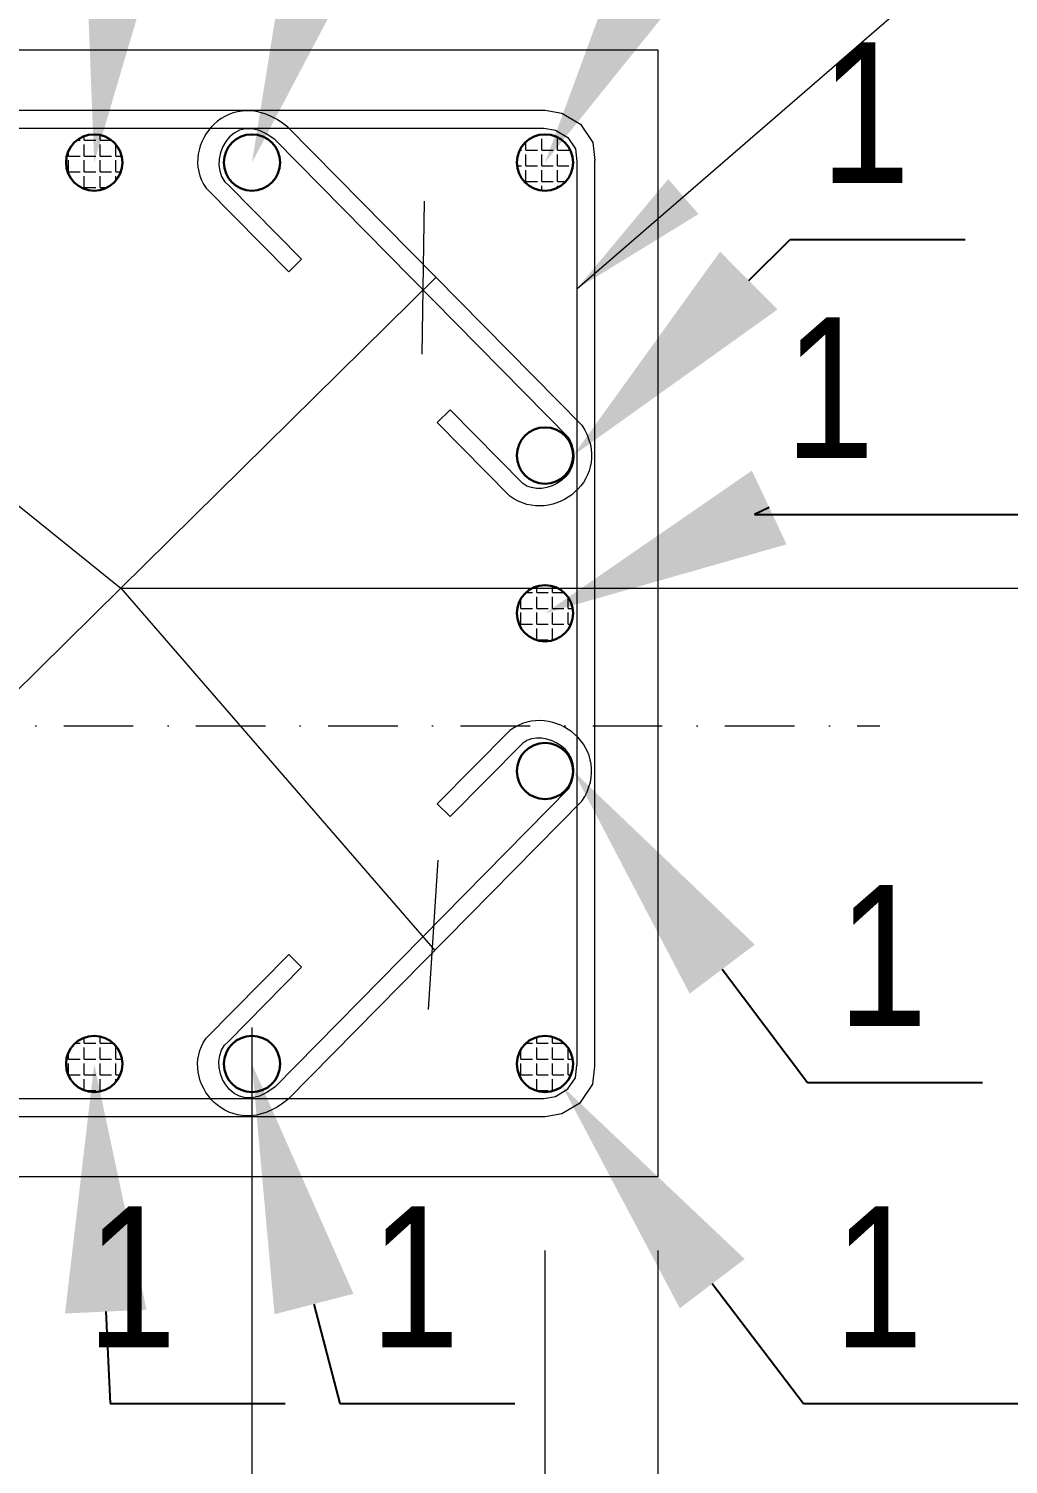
# Model space of a CAD drawing. Header units: millimetres. Extents: x -149347 to 251215, y -2929184 to -2541447.
# Drawn here: x -21863 to -20125, y -2668076 to -2665527 of the extents above; entities that cross this region are included whole.
import ezdxf
from ezdxf import colors
from ezdxf.entities.mleader import LeaderData, LeaderLine
from ezdxf.math import Vec2, Vec3

# ---------------------------------------------------------------- set-up
doc = ezdxf.new("R2010")
doc.units = ezdxf.units.MM
doc.linetypes.add('CENTER', pattern=[1524, 952.5, -190.5, 190.5, -190.5])
doc.linetypes.add('Dot & Dashed', pattern=[469.194434, 246.944437, -123.472219, 0, -98.777778])
for name, color, linetype, lineweight in [('Ishare xetleri', 95, 'Continuous', 5), ('Oxlar- - -', 84, 'CENTER', 5), ('Xamut', 5, 'Continuous', 15)]:
    doc.layers.add(name, color=color, linetype=linetype, lineweight=lineweight)
doc.styles.add('style1', font='A3TI(LA).TTF', dxfattribs={"height": 400})
doc.styles.add('style6', font='ARIALN.TTF', dxfattribs={"height": 300})
doc.dimstyles.new('DIM_100', dxfattribs={"dimscale": 100, "dimtxt": 250, "dimasz": 2.5, "dimexe": 1.25, "dimexo": 0.625, "dimtad": 1, "dimdec": 0, "dimtxsty": 'style1', "dimblk": 'OBLIQUE', "dimcen": 2.5, "dimdle": 1.25, "dimclrd": 251, "dimclre": 251, "dimaunit": 1, "dimadec": 3, "dimazin": 0, "dimtfac": 1, "dimtdec": 0, "dimtmove": 1, "dimatfit": 3, "dimfxl": 1.25, "dimlwd": 5, "dimlwe": 5, "dimarcsym": 0})
pattern_1 = [(0, (-1745977.164, -65387.863), (0, 27.94), [20.32, -7.62]), (90, (-1745977.164, -65387.863), (-27.94, 2e-15), [20.32, -7.62])]
pattern_2 = [(0, (-20896.856, -2665714.984), (0, 27.94), [20.32, -7.62]), (90, (-20896.856, -2665714.984), (-27.94, 2e-15), [20.32, -7.62])]
pattern_3 = [(0, (-1745977.164, -64587.856), (0, 27.94), [20.32, -7.62]), (90, (-1745977.164, -64587.856), (-27.94, 2e-15), [20.32, -7.62])]
pattern_4 = [(0, (-1744377.164, -65387.863), (0, 27.94), [20.32, -7.62]), (90, (-1744377.164, -65387.863), (-27.94, 2e-15), [20.32, -7.62])]
pattern_5 = [(0, (-1744377.164, -66187.85), (0, 27.94), [20.32, -7.62]), (90, (-1744377.164, -66187.85), (-27.94, 2e-15), [20.32, -7.62])]

# ---------------------------------------------------------------- blocks, each defined once
blk = doc.blocks.new('_Oblique')
at = {"color": 0, "linetype": 'ByBlock', "lineweight": -2}
blk.add_line((-0.5, -0.5), (0.5, 0.5), dxfattribs=at)
blk = doc.blocks.new('*D1307')
at = {"color": 251, "lineweight": 5, "ltscale": 15, "transparency": 16777216}
for p, q in [((-22746.9, -2667564.8), (-22746.9, -2669849.3)), ((-20746.9, -2667739.8), (-20746.9, -2669849.3))]:
    blk.add_line(p, q, dxfattribs=at)
at = {"color": 251, "linetype": 'ByBlock', "lineweight": 5, "ltscale": 15, "transparency": 16777216}
blk.add_line((-20621.9, -2669724.3), (-22871.9, -2669724.3), dxfattribs=at)
at = {"layer": 'Defpoints', "color": 0, "lineweight": 15, "ltscale": 15, "transparency": 16777216}
for p in [(-22746.9, -2667502.3), (-20746.9, -2667677.3), (-22746.9, -2669724.3)]:
    blk.add_point(p, dxfattribs=at)
at = {"color": 251, "lineweight": 5, "ltscale": 15, "transparency": 16777216, "xscale": 250, "yscale": 250, "zscale": 250, "rotation": 180}
blk.add_blockref('_Oblique', (-22746.9, -2669724.3), dxfattribs=at)
at = {"color": 251, "lineweight": 5, "ltscale": 15, "transparency": 16777216, "xscale": 250, "yscale": 250, "zscale": 250}
blk.add_blockref('_Oblique', (-20746.9, -2669724.3), dxfattribs=at)
at = {"color": 0, "lineweight": 15, "ltscale": 15, "transparency": 16777216, "insert": (-21746.9, -2669508.7), "char_height": 300, "attachment_point": 5, "style": 'style6'}
blk.add_mtext('500', dxfattribs=at)
blk = doc.blocks.new('*D1308')
at = {"color": 251, "lineweight": 5, "ltscale": 15, "transparency": 16777216}
for p, q in [((-22746.9, -2667564.8), (-22746.9, -2669849.3)), ((-20746.9, -2667739.8), (-20746.9, -2669849.3))]:
    blk.add_line(p, q, dxfattribs=at)
at = {"color": 251, "linetype": 'ByBlock', "lineweight": 5, "ltscale": 15, "transparency": 16777216}
blk.add_line((-20621.9, -2669724.3), (-22871.9, -2669724.3), dxfattribs=at)
at = {"layer": 'Defpoints', "color": 0, "lineweight": 15, "ltscale": 15, "transparency": 16777216}
for p in [(-22746.9, -2667502.3), (-20746.9, -2667677.3), (-22746.9, -2669724.3)]:
    blk.add_point(p, dxfattribs=at)
at = {"color": 251, "lineweight": 5, "ltscale": 15, "transparency": 16777216, "xscale": 250, "yscale": 250, "zscale": 250, "rotation": 180}
blk.add_blockref('_Oblique', (-22746.9, -2669724.3), dxfattribs=at)
at = {"color": 251, "lineweight": 5, "ltscale": 15, "transparency": 16777216, "xscale": 250, "yscale": 250, "zscale": 250}
blk.add_blockref('_Oblique', (-20746.9, -2669724.3), dxfattribs=at)
at = {"color": 0, "lineweight": 15, "ltscale": 15, "transparency": 16777216, "insert": (-21746.9, -2669508.7), "char_height": 300, "attachment_point": 5, "style": 'style6'}
blk.add_mtext('500', dxfattribs=at)
blk = doc.blocks.new('*D1312')
at = {"color": 251, "lineweight": 5, "ltscale": 15, "transparency": 16777216}
for p, q in [((-20946.9, -2667696.2), (-20946.9, -2668816.1)), ((-20746.9, -2667696.2), (-20746.9, -2668816.1))]:
    blk.add_line(p, q, dxfattribs=at)
at = {"color": 251, "linetype": 'ByBlock', "lineweight": 5, "ltscale": 15, "transparency": 16777216}
blk.add_line((-20621.9, -2668691.1), (-21071.9, -2668691.1), dxfattribs=at)
at = {"layer": 'Defpoints', "color": 0, "lineweight": 15, "ltscale": 15, "transparency": 16777216}
for p in [(-20946.9, -2667633.7), (-20746.9, -2667633.7), (-20946.9, -2668691.1)]:
    blk.add_point(p, dxfattribs=at)
at = {"color": 251, "lineweight": 5, "ltscale": 15, "transparency": 16777216, "xscale": 250, "yscale": 250, "zscale": 250, "rotation": 180}
blk.add_blockref('_Oblique', (-20946.9, -2668691.1), dxfattribs=at)
at = {"color": 251, "lineweight": 5, "ltscale": 15, "transparency": 16777216, "xscale": 250, "yscale": 250, "zscale": 250}
blk.add_blockref('_Oblique', (-20746.9, -2668691.1), dxfattribs=at)
at = {"color": 0, "lineweight": 15, "ltscale": 15, "transparency": 16777216, "insert": (-20502.6, -2668508.1), "char_height": 300, "attachment_point": 5, "style": 'style6'}
blk.add_mtext('{\\H0.83333x;50}', dxfattribs=at)
blk = doc.blocks.new('*D1319')
at = {"color": 251, "lineweight": 5, "ltscale": 15, "transparency": 16777216}
for p, q in [((-21466.9, -2667300.5), (-21466.9, -2668816.1)), ((-20946.9, -2667696.2), (-20946.9, -2668816.1))]:
    blk.add_line(p, q, dxfattribs=at)
at = {"color": 251, "linetype": 'ByBlock', "lineweight": 5, "ltscale": 15, "transparency": 16777216}
blk.add_line((-20821.9, -2668691.1), (-21591.9, -2668691.1), dxfattribs=at)
at = {"layer": 'Defpoints', "color": 0, "lineweight": 15, "ltscale": 15, "transparency": 16777216}
for p in [(-21466.9, -2667238), (-20946.9, -2667633.7), (-21466.9, -2668691.1)]:
    blk.add_point(p, dxfattribs=at)
at = {"color": 251, "lineweight": 5, "ltscale": 15, "transparency": 16777216, "xscale": 250, "yscale": 250, "zscale": 250, "rotation": 180}
blk.add_blockref('_Oblique', (-21466.9, -2668691.1), dxfattribs=at)
at = {"color": 251, "lineweight": 5, "ltscale": 15, "transparency": 16777216, "xscale": 250, "yscale": 250, "zscale": 250}
blk.add_blockref('_Oblique', (-20946.9, -2668691.1), dxfattribs=at)
at = {"color": 0, "lineweight": 15, "ltscale": 15, "transparency": 16777216, "insert": (-21246.9, -2668500.9), "char_height": 300, "attachment_point": 5, "style": 'style6'}
blk.add_mtext('{\\H0.83333x;130}', dxfattribs=at)
blk = doc.blocks.new('*D1322')
at = {"color": 251, "lineweight": 5, "ltscale": 15, "transparency": 16777216}
for p, q in [((-21466.9, -2667647.5), (-21466.9, -2668816.1)), ((-22026.9, -2667696.2), (-22026.9, -2668816.1))]:
    blk.add_line(p, q, dxfattribs=at)
at = {"color": 251, "linetype": 'ByBlock', "lineweight": 5, "ltscale": 15, "transparency": 16777216}
blk.add_line((-22151.9, -2668691.1), (-21341.9, -2668691.1), dxfattribs=at)
at = {"layer": 'Defpoints', "color": 0, "lineweight": 15, "ltscale": 15, "transparency": 16777216}
for p in [(-21466.9, -2667585), (-22026.9, -2667633.7), (-21466.9, -2668691.1)]:
    blk.add_point(p, dxfattribs=at)
at = {"color": 251, "lineweight": 5, "ltscale": 15, "transparency": 16777216, "xscale": 250, "yscale": 250, "zscale": 250, "rotation": 180}
blk.add_blockref('_Oblique', (-22026.9, -2668691.1), dxfattribs=at)
at = {"color": 251, "lineweight": 5, "ltscale": 15, "transparency": 16777216, "xscale": 250, "yscale": 250, "zscale": 250}
blk.add_blockref('_Oblique', (-21466.9, -2668691.1), dxfattribs=at)
at = {"color": 0, "lineweight": 15, "ltscale": 15, "transparency": 16777216, "insert": (-21766.9, -2668500.9), "char_height": 300, "attachment_point": 5, "style": 'style6'}
blk.add_mtext('{\\H0.83333x;140}', dxfattribs=at)

msp = doc.modelspace()

# ---------------------------------------------------------------- hatches: boundary and pattern name
at = {"layer": 'Xamut'}
h = msp.add_hatch(dxfattribs=at)
h.set_pattern_fill('ANGLE', color=0, scale=4, style=0)
h.set_pattern_definition(pattern_5)
edge = h.paths.add_edge_path()
edge.add_arc((-21746.85632, -2665764.98372), 50, 0, 360)
h = msp.add_hatch(dxfattribs=at)
h.set_pattern_fill('ANGLE', color=0, scale=4, style=0)
h.set_pattern_definition(pattern_5)
edge = h.paths.add_edge_path()
edge.add_arc((-21746.85632, -2665764.98372), 50, 0, 360)
h = msp.add_hatch(dxfattribs=at)
h.set_pattern_fill('ANGLE', color=0, scale=4, style=0)
h.set_pattern_definition(pattern_2)
edge = h.paths.add_edge_path()
edge.add_arc((-20946.85632, -2665764.98372), 50, 0, 360)
h = msp.add_hatch(dxfattribs=at)
h.set_pattern_fill('ANGLE', color=0, scale=4, style=0)
h.set_pattern_definition(pattern_2)
edge = h.paths.add_edge_path()
edge.add_arc((-20946.85632, -2665764.98372), 50, 0, 360)
h = msp.add_hatch(dxfattribs=at)
h.set_pattern_fill('ANGLE', color=0, scale=4, style=0)
h.set_pattern_definition(pattern_3)
edge = h.paths.add_edge_path()
edge.add_arc((-20946.85632, -2666564.99065), 50, 0, 360)
h = msp.add_hatch(dxfattribs=at)
h.set_pattern_fill('ANGLE', color=0, scale=4, style=0)
h.set_pattern_definition(pattern_3)
edge = h.paths.add_edge_path()
edge.add_arc((-20946.85632, -2666564.99065), 50, 0, 360)
h = msp.add_hatch(dxfattribs=at)
h.set_pattern_fill('ANGLE', color=0, scale=4, style=0)
h.set_pattern_definition(pattern_4)
edge = h.paths.add_edge_path()
edge.add_arc((-21746.85632, -2667364.99757), 50, 0, 360)
h = msp.add_hatch(dxfattribs=at)
h.set_pattern_fill('ANGLE', color=0, scale=4, style=0)
h.set_pattern_definition(pattern_4)
edge = h.paths.add_edge_path()
edge.add_arc((-21746.85632, -2667364.99757), 50, 0, 360)
h = msp.add_hatch(dxfattribs=at)
h.set_pattern_fill('ANGLE', color=0, scale=4, style=0)
h.set_pattern_definition(pattern_1)
edge = h.paths.add_edge_path()
edge.add_arc((-20946.85632, -2667364.99757), 50, 0, 360)
h = msp.add_hatch(dxfattribs=at)
h.set_pattern_fill('ANGLE', color=0, scale=4, style=0)
h.set_pattern_definition(pattern_1)
edge = h.paths.add_edge_path()
edge.add_arc((-20946.85632, -2667364.99757), 50, 0, 360)

# ---------------------------------------------------------------- linework, layer by layer
at = {"color": 7, "lineweight": 15, "ltscale": 80}
msp.add_lwpolyline([(-22746.85632, -2665564.98372), (-20746.85632, -2665564.98372), (-20746.85632, -2667564.99757), (-22746.85632, -2667564.99757), (-22746.85632, -2665564.98372)], dxfattribs=at)
at = {"color": 1, "lineweight": 15, "ltscale": 15}
for points in [[(-21161.2035, -2665833.57213), (-21165.47369, -2666105.30733)], [(-22367.01271, -2665982.68064), (-21699.67851, -2666520.23161), (-21140.37248, -2665968.81251)], [(-22328.50319, -2667140.78136), (-21699.67851, -2666520.23161), (-19095.23063, -2666520.23161)], [(-21699.67851, -2666520.23161), (-21142.42193, -2667163.24754)], [(-21137.05767, -2667003.01497), (-21154.27418, -2667268.32608)]]:
    msp.add_lwpolyline(points, dxfattribs=at)
at = {"layer": 'Ishare xetleri', "color": 251, "lineweight": 9, "ltscale": 50}
for p, q in [((-22547.1707, -2665671.8717), (-20946.31874, -2665671.8717)), ((-22547.1707, -2665671.8717), (-20946.31874, -2665671.8717)), ((-22545.36426, -2665703.8717), (-20949.13978, -2665703.8717)), ((-22545.36426, -2665703.8717), (-20949.13978, -2665703.8717)), ((-20881.64349, -2666231.2421), (-21403.20037, -2665702.2254)), ((-21425.98788, -2665724.69158), (-20904.431, -2666253.70828)), ((-20890.30213, -2665763.05727), (-20890.30213, -2667366.92402)), ((-20890.30213, -2665763.05727), (-20890.30213, -2667366.92402)), ((-20858.30213, -2667368.83725), (-20858.30213, -2665761.14404)), ((-20858.30213, -2667368.83725), (-20858.30213, -2665761.14404)), ((-21425.98788, -2667405.28971), (-20904.431, -2666876.27301)), ((-20881.64349, -2666898.73919), (-21403.20037, -2667427.75589)), ((-22545.36426, -2667426.10959), (-20949.13978, -2667426.10959)), ((-22545.36426, -2667426.10959), (-20949.13978, -2667426.10959)), ((-22547.1707, -2667458.10959), (-20946.31874, -2667458.10959)), ((-22547.1707, -2667458.10959), (-20946.31874, -2667458.10959))]:
    msp.add_line(p, q, dxfattribs=at)
at = {"layer": 'Ishare xetleri', "color": 251, "lineweight": 9}
for p, q in [((-20946.31874, -2665671.8717), (-20916.92074, -2665677.09561)), ((-20946.31874, -2665671.8717), (-20916.92074, -2665677.09561)), ((-20916.92074, -2665677.09561), (-20883.7535, -2665696.91968)), ((-20916.92074, -2665677.09561), (-20883.7535, -2665696.91968)), ((-20949.13978, -2665703.8717), (-20928.29918, -2665707.575)), ((-20949.13978, -2665703.8717), (-20928.29918, -2665707.575)), ((-20928.29918, -2665707.575), (-20906.3326, -2665720.70443)), ((-20928.29918, -2665707.575), (-20906.3326, -2665720.70443)), ((-20883.7535, -2665696.91968), (-20862.14201, -2665729.1466)), ((-20883.7535, -2665696.91968), (-20862.14201, -2665729.1466)), ((-20906.3326, -2665720.70443), (-20892.99857, -2665740.58805)), ((-20906.3326, -2665720.70443), (-20892.99857, -2665740.58805)), ((-20862.14201, -2665729.1466), (-20858.30213, -2665761.14404)), ((-20862.14201, -2665729.1466), (-20858.30213, -2665761.14404)), ((-20892.99857, -2665740.58805), (-20890.30213, -2665763.05727)), ((-20892.99857, -2665740.58805), (-20890.30213, -2665763.05727)), ((-20906.3326, -2667409.27687), (-20892.99857, -2667389.39324)), ((-20906.3326, -2667409.27687), (-20892.99857, -2667389.39324)), ((-20892.99857, -2667389.39324), (-20890.30213, -2667366.92402)), ((-20892.99857, -2667389.39324), (-20890.30213, -2667366.92402)), ((-20862.14201, -2667400.83469), (-20858.30213, -2667368.83725)), ((-20862.14201, -2667400.83469), (-20858.30213, -2667368.83725)), ((-20928.29918, -2667422.4063), (-20906.3326, -2667409.27687)), ((-20928.29918, -2667422.4063), (-20906.3326, -2667409.27687)), ((-20883.7535, -2667433.06162), (-20862.14201, -2667400.83469)), ((-20883.7535, -2667433.06162), (-20862.14201, -2667400.83469)), ((-20949.13978, -2667426.10959), (-20928.29918, -2667422.4063)), ((-20949.13978, -2667426.10959), (-20928.29918, -2667422.4063)), ((-20916.92074, -2667452.88568), (-20883.7535, -2667433.06162)), ((-20916.92074, -2667452.88568), (-20883.7535, -2667433.06162)), ((-20946.31874, -2667458.10959), (-20916.92074, -2667452.88568)), ((-20946.31874, -2667458.10959), (-20916.92074, -2667452.88568))]:
    msp.add_line(p, q, dxfattribs=at)
at = {"layer": 'Ishare xetleri', "color": 251, "lineweight": 9, "ltscale": 50}
for points in [[(-21508.01837, -2665805.56534), (-21378.70726, -2665936.72598), (-21401.49477, -2665959.19216), (-21548.04155, -2665810.54933)], [(-20986.46149, -2666334.58203), (-21115.1559, -2666204.0469), (-21137.94342, -2666226.51308), (-21009.249, -2666357.04821)], [(-20986.46149, -2666795.39926), (-21115.1559, -2666925.93439), (-21137.94342, -2666903.46821), (-21009.249, -2666772.93308)], [(-21508.01837, -2667324.41596), (-21378.70726, -2667193.25531), (-21401.49477, -2667170.78913), (-21548.04155, -2667319.43197)]]:
    msp.add_lwpolyline(points, dxfattribs=at)
for points in [[(-21403.20037, -2665702.2254), (-21504.59757, -2665617.4585), (-21601.57218, -2665736.16254), (-21548.04155, -2665810.54933)], [(-21425.98788, -2665724.69158), (-21503.813, -2665659.38239), (-21553.96127, -2665771.38061), (-21508.01837, -2665805.56534)], [(-20881.64349, -2666231.2421), (-20820.40111, -2666322.72237), (-20932.32438, -2666413.57487), (-21009.249, -2666357.04821)], [(-20904.431, -2666253.70828), (-20868.75266, -2666318.85533), (-20948.42492, -2666363.27478), (-20986.46149, -2666334.58203)], [(-20881.64349, -2666898.73919), (-20820.40111, -2666807.25893), (-20932.32438, -2666716.40642), (-21009.249, -2666772.93308)], [(-20904.431, -2666876.27301), (-20868.75266, -2666811.12596), (-20948.42492, -2666766.70651), (-20986.46149, -2666795.39926)], [(-21403.20037, -2667427.75589), (-21504.59757, -2667512.5228), (-21601.57218, -2667393.81875), (-21548.04155, -2667319.43197)], [(-21425.98788, -2667405.28971), (-21503.813, -2667470.5989), (-21553.96127, -2667358.60068), (-21508.01837, -2667324.41596)]]:
    msp.add_open_spline(points, degree=3, dxfattribs=at)
at = {"layer": 'Oxlar- - -', "linetype": 'Dot & Dashed', "ltscale": 0.5}
msp.add_line((-24852.04469, -2666765.01142), (-20352.80425, -2666765.01142), dxfattribs=at)
at = {"layer": 'Xamut', "lineweight": 30}
for centre in [(-21746.85632, -2665764.98372), (-21746.85632, -2665764.98372), (-21466.85632, -2665764.98372), (-21466.85632, -2665764.98372), (-20946.85632, -2665764.98372), (-20946.85632, -2665764.98372), (-20946.85632, -2666284.98372), (-20946.85632, -2666564.99065), (-20946.85632, -2666564.99065), (-20946.85632, -2666844.99757), (-21746.85632, -2667364.99757), (-21746.85632, -2667364.99757), (-21466.85632, -2667364.99757), (-21466.85632, -2667364.99757), (-20946.85632, -2667364.99757), (-20946.85632, -2667364.99757)]:
    msp.add_circle(centre, 50, dxfattribs=at)

# ---------------------------------------------------------------- dimensions: what is measured, and where the dimension line sits
at = {"color": 7, "lineweight": 15, "ltscale": 15}
for base, p1, p2, picture, middle in [((-21466.85632, -2668691.07309), (-20946.85632, -2667633.69628), (-21466.85632, -2667238.01387), '*D1319', (-21246.85632, -2668691.07309)), ((-20946.85632, -2668691.07309), (-20746.85632, -2667633.69628), (-20946.85632, -2667633.69628), '*D1312', (-20502.64077, -2668698.26382))]:
    dim = msp.add_linear_dim(base=base, p1=p1, p2=p2, angle=180, text='{\\H0.83333x;<>}', dimstyle='DIM_100', override={"dimlfac": 0.25, "dimtxsty": 'style6'}, dxfattribs=at)
    dim.commit()
    dim.dimension.update_dxf_attribs({"geometry": picture, "text_midpoint": middle, "dimtype": 160})
for picture in ['*D1307', '*D1308']:
    dim = msp.add_linear_dim(base=(-22746.85632, -2669724.32483), p1=(-20746.85632, -2667677.31454), p2=(-22746.85632, -2667502.33197), angle=180, dimstyle='DIM_100', override={"dimlfac": 0.25, "dimtxsty": 'style6'}, dxfattribs=at)
    dim.commit()
    dim.dimension.update_dxf_attribs({"geometry": picture, "text_midpoint": (-21746.85632, -2669508.65294)})
dim = msp.add_linear_dim(base=(-21466.85632, -2668691.07309), p1=(-22026.85632, -2667633.69628), p2=(-21466.85632, -2667584.9526), text='{\\H0.83333x;<>}', dimstyle='DIM_100', override={"dimlfac": 0.25, "dimtxsty": 'style6'}, dxfattribs=at)
dim.commit()
dim.dimension.update_dxf_attribs({"geometry": '*D1322', "text_midpoint": (-21766.85632, -2668691.07309), "dimtype": 160})

# ---------------------------------------------------------------- leaders
at = {"color": 7, "lineweight": 15, "ltscale": 80}
msp.add_leader([(-20890.30213, -2665988.91722), (-19929.77609, -2665157.41125), (-18564.94811, -2665157.41125)], dimstyle='DIM_100', override={"dimgap": 0.625, "dimtad": 0}, dxfattribs=at)
at = {"color": 3, "linetype": 'ByBlock', "lineweight": 9}
ml = msp.add_multileader_mtext('Standard', dxfattribs=at)
ml.set_content('{\\fArial Narrow|b0|i0|c238|p34;\\H0.83333x;\\C256; \\fArial Narrow|b0|i0|c204|p34;1\\fArial Narrow|b0|i0|c238|p34;\\H1.2x;      }', color=3, style='style6')
ml.set_leader_properties()
ml.build(insert=Vec2(0, 0))
ml.multileader.update_dxf_attribs({"text_left_attachment_type": 6, "text_right_attachment_type": 6, "dogleg_length": 0.36, "arrow_head_size": 440})
ctx = ml.context
ctx.base_point, ctx.char_height, ctx.arrow_head_size, ctx.landing_gap_size, ctx.plane_origin = Vec3(-21688.40866, -2665298.78899), 300, 440, 0.198, Vec3(-13533.9605, -2659717.58166)
ctx.left_attachment, ctx.right_attachment, ctx.text_align_type = 6, 6, 1
notes = []
notes.append((ctx, [(1, (1, 1, 0), (-21688.76866, -2665298.78899), (1, 0), 0.36, [(0, [(-21746.85632, -2665764.98372)], 0, [])])]))
ctx.mtext.insert, ctx.mtext.alignment, ctx.mtext.flow_direction = Vec3(-21595.27106, -2664948.78919), 2, 5
ml = msp.add_multileader_mtext('Standard', dxfattribs=at)
ml.set_content('{\\fArial Narrow|b0|i0|c238|p34;\\H0.83333x;\\C256; 1\\H1.2x;      }', color=3, style='style6')
ml.set_leader_properties()
ml.build(insert=Vec2(0, 0))
ml.multileader.update_dxf_attribs({"text_left_attachment_type": 6, "text_right_attachment_type": 6, "dogleg_length": 0.36, "arrow_head_size": 440})
ctx = ml.context
ctx.base_point, ctx.char_height, ctx.arrow_head_size, ctx.landing_gap_size, ctx.plane_origin = Vec3(-21310.81379, -2665298.78899), 300, 440, 0.198, Vec3(-13253.9605, -2659717.58166)
ctx.left_attachment, ctx.right_attachment, ctx.text_align_type = 6, 6, 1
notes.append((ctx, [(1, (1, 1, 0), (-21311.17379, -2665298.78899), (1, 0), 0.36, [(0, [(-21466.85632, -2665764.98372)], 0, [])])]))
ctx.mtext.insert, ctx.mtext.alignment, ctx.mtext.flow_direction = Vec3(-21217.67618, -2664948.78919), 2, 5
ml = msp.add_multileader_mtext('Standard', dxfattribs=at)
ml.set_content('{\\fArial Narrow|b0|i0|c238|p34;\\H0.83333x;\\C256; 1\\H1.2x;      }', color=3, style='style6')
ml.set_leader_properties()
ml.build(insert=Vec2(0, 0))
ml.multileader.update_dxf_attribs({"text_left_attachment_type": 6, "text_right_attachment_type": 6, "dogleg_length": 0.36, "arrow_head_size": 440})
ctx = ml.context
ctx.base_point, ctx.char_height, ctx.arrow_head_size, ctx.landing_gap_size, ctx.plane_origin = Vec3(-20682.45122, -2665298.78899), 300, 440, 0.198, Vec3(-12354.89646, -2659770.63687)
ctx.left_attachment, ctx.right_attachment, ctx.text_align_type = 6, 6, 1
notes.append((ctx, [(1, (1, 1, 0), (-20682.81122, -2665298.78899), (1, 0), 0.36, [(0, [(-20946.85632, -2665764.98372)], 0, [])])]))
ctx.mtext.insert, ctx.mtext.alignment, ctx.mtext.flow_direction = Vec3(-20589.31362, -2664948.78919), 2, 5
ml = msp.add_multileader_mtext('Standard', dxfattribs=at)
ml.set_content('{\\fArial Narrow|b0|i0|c238|p34;\\H0.83333x;\\C256; 1\\H1.2x;      }', color=3, style='style6')
ml.set_leader_properties()
ml.build(insert=Vec2(0, 0))
ml.multileader.update_dxf_attribs({"text_left_attachment_type": 6, "text_right_attachment_type": 6, "dogleg_length": 0.36, "arrow_head_size": 440})
ctx = ml.context
ctx.base_point, ctx.char_height, ctx.arrow_head_size, ctx.landing_gap_size, ctx.plane_origin = Vec3(-20511.54146, -2665901.3719), 300, 440, 0.198, Vec3(-12296.5428, -2660487.32148)
ctx.left_attachment, ctx.right_attachment, ctx.text_align_type = 6, 6, 1
notes.append((ctx, [(1, (1, 1, 0), (-20511.90146, -2665901.3719), (1, 0), 0.36, [(0, [(-20896.85632, -2666284.98372)], 0, [])])]))
ctx.mtext.insert, ctx.mtext.width, ctx.mtext.alignment, ctx.mtext.flow_direction = Vec3(-20418.40386, -2665551.3721), 307.054329, 2, 5
ml = msp.add_multileader_mtext('Standard', dxfattribs=at)
ml.set_content('{\\fArial Narrow|b0|i0|c238|p34;\\H0.83333x;\\C256; 1\\H1.2x;      }', color=3, style='style6')
ml.set_leader_properties()
ml.build(insert=Vec2(0, 0))
ml.multileader.update_dxf_attribs({"text_left_attachment_type": 6, "text_right_attachment_type": 6, "dogleg_length": 0.36, "arrow_head_size": 440})
ctx = ml.context
ctx.base_point, ctx.char_height, ctx.arrow_head_size, ctx.landing_gap_size, ctx.plane_origin = Vec3(-20574.7981, -2666389.61949), 300, 440, 0.198, Vec3(-12354.89646, -2660570.6438)
ctx.left_attachment, ctx.right_attachment, ctx.text_align_type = 6, 6, 1
notes.append((ctx, [(1, (1, 1, 0), (-20575.1581, -2666389.61949), (1, 0), 0.36, [(0, [(-20946.85632, -2666564.99065)], 0, [])])]))
ctx.mtext.insert, ctx.mtext.alignment, ctx.mtext.flow_direction = Vec3(-20481.6605, -2666039.61969), 2, 5
ml = msp.add_multileader_mtext('Standard', dxfattribs=at)
ml.set_content('{\\fArial Narrow|b0|i0|c238|p34;\\H0.83333x;\\C256; 1\\H1.2x;      }', color=3, style='style6')
ml.set_leader_properties()
ml.build(insert=Vec2(0, 0))
ml.multileader.update_dxf_attribs({"text_left_attachment_type": 6, "text_right_attachment_type": 6, "dogleg_length": 0.36, "arrow_head_size": 440})
ctx = ml.context
ctx.base_point, ctx.char_height, ctx.arrow_head_size, ctx.landing_gap_size, ctx.plane_origin = Vec3(-20480.79969, -2667397.56133), 300, 440, 0.198, Vec3(-12301.12441, -2661484.3665)
ctx.left_attachment, ctx.right_attachment, ctx.text_align_type = 6, 6, 1
notes.append((ctx, [(1, (1, 1, 0), (-20481.15969, -2667397.56133), (1, 0), 0.36, [(0, [(-20896.85632, -2666844.99757)], 0, [])])]))
ctx.mtext.insert, ctx.mtext.width, ctx.mtext.alignment, ctx.mtext.flow_direction = Vec3(-20387.66209, -2667047.56153), 307.054329, 2, 5
ml = msp.add_multileader_mtext('Standard', dxfattribs=at)
ml.set_content('{\\H0.83333x;\\C256;1\\fArial Narrow|b0|i0|c238|p34;\\H1.2x;      }', color=3, style='style6')
ml.set_leader_properties()
ml.build(insert=Vec2(0, 0))
ml.multileader.update_dxf_attribs({"text_left_attachment_type": 6, "text_right_attachment_type": 6, "dogleg_length": 0.36, "arrow_head_size": 440})
ctx = ml.context
ctx.base_point, ctx.char_height, ctx.arrow_head_size, ctx.landing_gap_size, ctx.plane_origin = Vec3(-21718.38107, -2667967.67479), 300, 440, 0.198, Vec3(-13583.12101, -2662463.20042)
ctx.left_attachment, ctx.right_attachment, ctx.text_align_type = 6, 6, 1
notes.append((ctx, [(1, (1, 1, 0), (-21718.74107, -2667967.67479), (1, 0), 0.36, [(0, [(-21746.85632, -2667364.99757)], 0, [])])]))
ctx.mtext.insert, ctx.mtext.width, ctx.mtext.alignment, ctx.mtext.flow_direction = Vec3(-21680.41037, -2667617.67499), 307.054329, 2, 5
ml = msp.add_multileader_mtext('Standard', dxfattribs=at)
ml.set_content('{\\fArial Narrow|b0|i0|c238|p34;\\H0.83333x;\\C256; 1\\H1.2x;      }', color=3, style='style6')
ml.set_leader_properties()
ml.build(insert=Vec2(0, 0))
ml.multileader.update_dxf_attribs({"text_left_attachment_type": 6, "text_right_attachment_type": 6, "dogleg_length": 0.36, "arrow_head_size": 440})
ctx = ml.context
ctx.base_point, ctx.char_height, ctx.arrow_head_size, ctx.landing_gap_size, ctx.plane_origin = Vec3(-21310.81379, -2667967.67479), 300, 440, 0.198, Vec3(-13178.76102, -2662463.20042)
ctx.left_attachment, ctx.right_attachment, ctx.text_align_type = 6, 6, 1
notes.append((ctx, [(1, (1, 1, 0), (-21311.17379, -2667967.67479), (1, 0), 0.36, [(0, [(-21466.85632, -2667364.99757)], 0, [])])]))
ctx.mtext.insert, ctx.mtext.width, ctx.mtext.alignment, ctx.mtext.flow_direction = Vec3(-21217.67618, -2667617.67499), 307.054329, 2, 5
ml = msp.add_multileader_mtext('Standard', dxfattribs=at)
ml.set_content('{\\fArial Narrow|b0|i0|c238|p34;\\H0.83333x;\\C256; 1\\H1.2x;      }', color=3, style='style6')
ml.set_leader_properties()
ml.build(insert=Vec2(0, 0))
ml.multileader.update_dxf_attribs({"text_left_attachment_type": 6, "text_right_attachment_type": 6, "dogleg_length": 0.36, "arrow_head_size": 440})
ctx = ml.context
ctx.base_point, ctx.char_height, ctx.arrow_head_size, ctx.landing_gap_size, ctx.plane_origin = Vec3(-20488.06278, -2667967.67479), 300, 440, 0.198, Vec3(-12356.01002, -2662400.09076)
ctx.left_attachment, ctx.right_attachment, ctx.text_align_type = 6, 6, 1
notes.append((ctx, [(1, (1, 1, 0), (-20488.42278, -2667967.67479), (1, 0), 0.36, [(0, [(-20916.19028, -2667404.48927)], 0, [])])]))
ctx.mtext.insert, ctx.mtext.alignment, ctx.mtext.flow_direction = Vec3(-20394.92518, -2667617.67499), 2, 5
for ctx, leaders in notes:
    for number, flags, end, landing, length, lines in leaders:
        leader = LeaderData()
        leader.index, (leader.has_last_leader_line, leader.has_dogleg_vector, leader.attachment_direction) = number, flags
        leader.last_leader_point, leader.dogleg_vector, leader.dogleg_length = Vec3(end), Vec3(landing), length
        for number, points, colour, breaks in lines:
            line = LeaderLine()
            line.index, line.vertices, line.color, line.breaks = number, Vec3.list(points), colors.encode_raw_color(colour), breaks
            leader.lines.append(line)
        ctx.leaders.append(leader)

doc.saveas('drawing.dxf')
